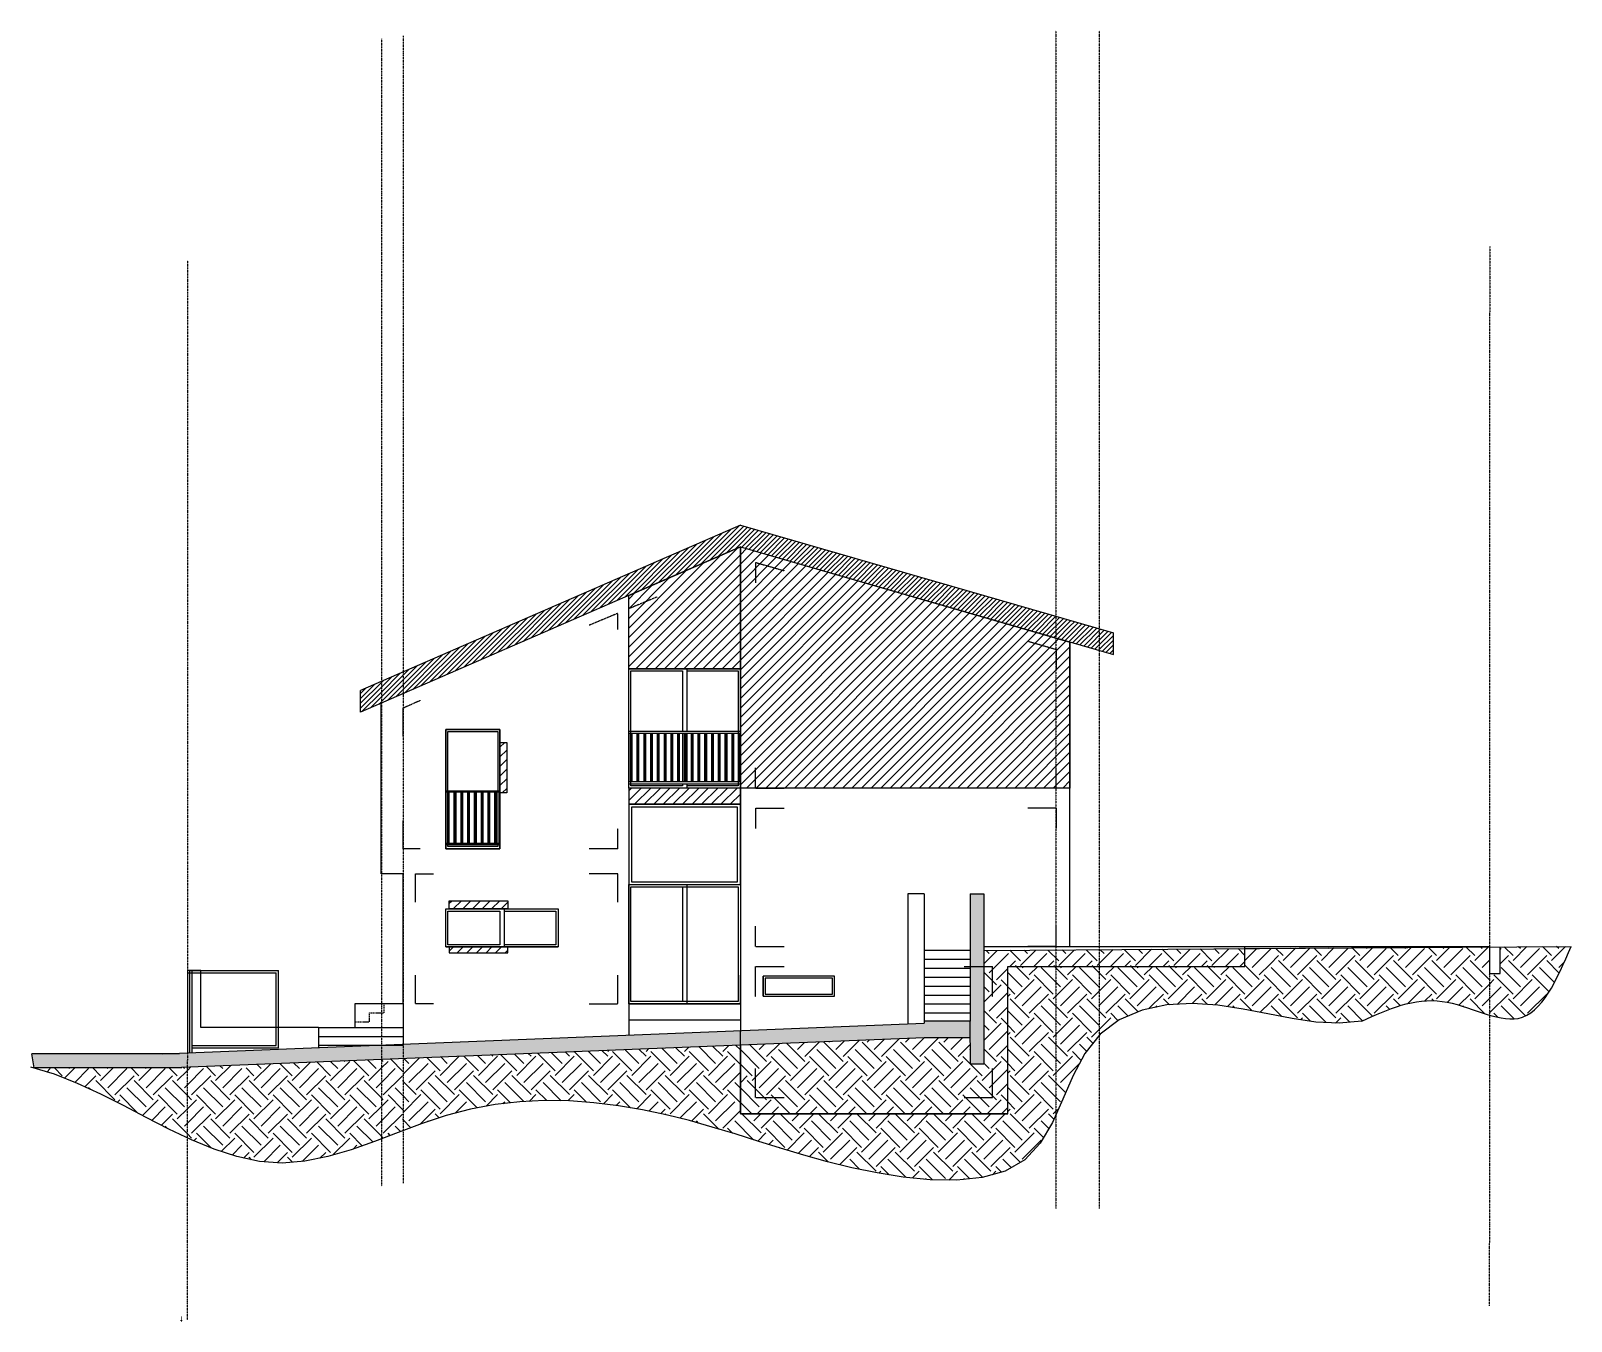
# Model space of a CAD drawing. Header units: inches. Extents: x -287 to 2555, y -2 to 2378.
import ezdxf

# ---------------------------------------------------------------- set-up
doc = ezdxf.new("R2010")
doc.units = ezdxf.units.IN
doc.header["$MEASUREMENT"] = 0
for name, pattern in [('BORDER2', [0.875, 0.25, -0.125, 0.25, -0.125, 0, -0.125]), ('DASHED2', [0.375, 0.25, -0.125]), ('HIDDEN2', [0.1875, 0.125, -0.0625])]:
    doc.linetypes.add(name, pattern=pattern)
for name, color, linetype in [('A-Anno-Dim 100', 9, 'Continuous'), ('A-Anno-Dim 25', 9, 'Continuous'), ('A-Anno-Dim 50', 9, 'Continuous'), ('A-Anno-Symbol 100', 2, 'Continuous'), ('A-Anno-Symbol 25', 2, 'Continuous'), ('A-Anno-Symbol 50', 2, 'Continuous'), ('A-Anno-Text 100', 2, 'Continuous'), ('A-Anno-Text 25', 2, 'Continuous'), ('A-Anno-Text 50', 2, 'Continuous'), ('A-Building Line', 240, 'BORDER2'), ('A-CENTER', 12, 'BORDER2'), ('A-Concrete', 4, 'Continuous'), ('A-Dashed', 9, 'DASHED2'), ('A-Demo', 2, 'Continuous'), ('A-Demolition-hatch', 50, 'Continuous'), ('A-Door', 9, 'Continuous'), ('A-Elec', 2, 'Continuous'), ('A-Elec Dashed', 12, 'Continuous'), ('A-Flor-Strs', 8, 'Continuous'), ('A-Furn', 12, 'Continuous'), ('A-Ground', 4, 'Continuous'), ('A-Hatch Conc.', 141, 'Continuous'), ('A-Hatch Elevation', 30, 'Continuous'), ('A-Hatch Shadow', 253, 'Continuous'), ('A-Hatch Wall', 240, 'Continuous'), ('A-Hatch Window', 96, 'Continuous'), ('A-HATCH-01', 30, 'Continuous'), ('A-HATCH-02', 140, 'Continuous'), ('A-HATCH-03', 72, 'Continuous'), ('A-HATCH-04', 201, 'Continuous'), ('A-HATCH-05', 40, 'Continuous'), ('A-HATCH-06', 61, 'Continuous'), ('A-hatch-floor', 253, 'Continuous'), ('A-Kkt', 2, 'DASHED2'), ('A-Light Fixture', 2, 'Continuous'), ('A-Ovhd', 9, 'HIDDEN2'), ('A-pfix', 12, 'Continuous'), ('A-Pool', 131, 'Continuous'), ('A-Property Line', 162, 'BORDER2'), ('A-View 1', 3, 'Continuous'), ('A-View 2', 2, 'Continuous'), ('A-view 3', 9, 'Continuous'), ('A-View 4', 8, 'Continuous'), ('A-View 5', 12, 'Continuous'), ('A-Wall', 3, 'Continuous'), ('A-Wall Hatch', 252, 'Continuous'), ('A-Wall_Head', 8, 'DASHED2'), ('A-Window', 12, 'Continuous'), ('A-Window sill', 9, 'Continuous')]:
    doc.layers.add(name, color=color, linetype=linetype)
doc.layers.add('A-Area', color=11, linetype='Continuous', plot=False)
doc.layers.add('A-unplot', color=3, linetype='Continuous', plot=False)
pattern_1 = [(90, (-202.11, -9.42), (-12.5, 8e-16), []), (90, (-203.672, -9.42), (-12.5, 8e-16), []), (90, (-205.235, -9.42), (-12.5, 8e-16), [])]
pattern_2 = [(45, (-202.11, -9.42), (6e-15, 70.7107), [50, -50]), (45, (-215.37, 3.84), (6e-15, 70.7107), [50, -50]), (45, (-228.626, 17.096), (6e-15, 70.7107), [50, -50]), (135, (-228.626, 25.935), (-70.7107, 1e-14), [50, -50]), (135, (-215.37, 39.193), (-70.7107, 1e-14), [50, -50]), (135, (-202.11, 52.45), (-70.7107, 1e-14), [50, -50])]
pattern_3 = [(45, (-278.4256, 492.876), (-4.419417, 4.419417), [])]

# ---------------------------------------------------------------- blocks, each defined once
blk = doc.blocks.new('layers')
at = {"layer": 'A-HATCH-01'}
blk.add_hatch(color=256, dxfattribs=at).paths.add_polyline_path([(-17, -137), (-17, -129), (-8, -129), (-8, -137)])
at = {"layer": 'A-HATCH-02'}
blk.add_hatch(color=256, dxfattribs=at).paths.add_polyline_path([(-6, -126), (-6, -118), (3, -118), (3, -126)])
at = {"layer": 'A-HATCH-03'}
blk.add_hatch(color=256, dxfattribs=at).paths.add_polyline_path([(-17, -126), (-17, -118), (-8, -118), (-8, -126)])
at = {"layer": 'A-HATCH-04'}
blk.add_hatch(color=256, dxfattribs=at).paths.add_polyline_path([(-6, -104), (-6, -96), (3, -96), (3, -104)])
at = {"layer": 'A-HATCH-05'}
blk.add_hatch(color=256, dxfattribs=at).paths.add_polyline_path([(-17, -115), (-17, -107), (-8, -107), (-8, -115)])
at = {"layer": 'A-HATCH-06'}
blk.add_hatch(color=256, dxfattribs=at).paths.add_polyline_path([(-17, -104), (-17, -96), (-8, -96), (-8, -104)])
at = {"layer": 'A-hatch-floor'}
blk.add_hatch(color=256, dxfattribs=at).paths.add_polyline_path([(-6, -115), (-6, -107), (3, -107), (3, -115)])
at = {"layer": 'A-Pool'}
blk.add_hatch(color=256, dxfattribs=at).paths.add_polyline_path([(-6, -137), (-6, -129), (3, -129), (3, -137)])
blk.add_lwpolyline([(-19, 56), (5, 56)])
for points in [[(-17, -104), (-17, -96), (-8, -96), (-8, -104)], [(-17, -115), (-17, -107), (-8, -107), (-8, -115)], [(-17, -126), (-17, -118), (-8, -118), (-8, -126)], [(-17, -137), (-17, -129), (-8, -129), (-8, -137)], [(-6, -104), (-6, -96), (3, -96), (3, -104)], [(-6, -115), (-6, -107), (3, -107), (3, -115)], [(-6, -126), (-6, -118), (3, -118), (3, -126)], [(-6, -137), (-6, -129), (3, -129), (3, -137)]]:
    blk.add_lwpolyline(points, close=True)
at = {"layer": 'A-Anno-Dim 100'}
blk.add_lwpolyline([(-19, 38), (5, 38)], dxfattribs=at)
at = {"layer": 'A-Anno-Dim 25'}
blk.add_line((-19, 59), (5, 59), dxfattribs=at)
at = {"layer": 'A-Anno-Dim 50'}
blk.add_lwpolyline([(-19, 35), (5, 35)], dxfattribs=at)
at = {"layer": 'A-Anno-Symbol 100'}
blk.add_lwpolyline([(-19, -10), (5, -10)], dxfattribs=at)
at = {"layer": 'A-Anno-Symbol 25'}
blk.add_lwpolyline([(-19, -13), (5, -13)], dxfattribs=at)
at = {"layer": 'A-Anno-Symbol 50'}
blk.add_lwpolyline([(-19, -16), (5, -16)], dxfattribs=at)
at = {"layer": 'A-Anno-Text 100'}
blk.add_lwpolyline([(-19, -19), (5, -19)], dxfattribs=at)
at = {"layer": 'A-Anno-Text 25'}
blk.add_line((-19, 62), (5, 62), dxfattribs=at)
at = {"layer": 'A-Anno-Text 50'}
blk.add_line((-19, 65), (5, 65), dxfattribs=at)
at = {"layer": 'A-Area'}
blk.add_line((-19, 68), (5, 68), dxfattribs=at)
at = {"layer": 'A-Building Line'}
blk.add_lwpolyline([(-19, 53), (5, 53)], dxfattribs=at)
at = {"layer": 'A-CENTER', "ltscale": 0.5}
blk.add_line((-19, -61), (5, -61), dxfattribs=at)
at = {"layer": 'A-Concrete'}
blk.add_lwpolyline([(-19, 50), (5, 50)], dxfattribs=at)
at = {"layer": 'A-Dashed'}
blk.add_lwpolyline([(-19, 47), (5, 47)], dxfattribs=at)
at = {"layer": 'A-Demo'}
blk.add_lwpolyline([(-19, 44), (5, 44)], dxfattribs=at)
at = {"layer": 'A-Demolition-hatch'}
blk.add_lwpolyline([(-19, 41), (5, 41)], dxfattribs=at)
at = {"layer": 'A-Door'}
blk.add_lwpolyline([(-19, 32), (5, 32)], dxfattribs=at)
at = {"layer": 'A-Elec'}
blk.add_lwpolyline([(-19, 29), (5, 29)], dxfattribs=at)
at = {"layer": 'A-Elec Dashed'}
blk.add_lwpolyline([(-19, 26), (5, 26)], dxfattribs=at)
at = {"layer": 'A-Flor-Strs'}
blk.add_line((-19, 71), (5, 71), dxfattribs=at)
at = {"layer": 'A-Furn'}
blk.add_lwpolyline([(-19, 23), (5, 23)], dxfattribs=at)
at = {"layer": 'A-Ground'}
blk.add_line((-19, -55), (5, -55), dxfattribs=at)
at = {"layer": 'A-Hatch Conc.'}
blk.add_lwpolyline([(-19, 20), (5, 20)], dxfattribs=at)
at = {"layer": 'A-Hatch Elevation'}
blk.add_lwpolyline([(-19, 17), (5, 17)], dxfattribs=at)
at = {"layer": 'A-Hatch Shadow'}
blk.add_lwpolyline([(-19, 14), (5, 14)], dxfattribs=at)
at = {"layer": 'A-Hatch Wall'}
blk.add_lwpolyline([(-19, 11), (5, 11)], dxfattribs=at)
at = {"layer": 'A-Hatch Window'}
blk.add_lwpolyline([(-19, 8), (5, 8)], dxfattribs=at)
at = {"layer": 'A-HATCH-01'}
blk.add_line((5, -89), (-19, -89), dxfattribs=at)
at = {"layer": 'A-HATCH-02'}
blk.add_line((5, -86), (-19, -86), dxfattribs=at)
at = {"layer": 'A-HATCH-03'}
blk.add_line((5, -83), (-19, -83), dxfattribs=at)
at = {"layer": 'A-HATCH-04'}
blk.add_line((5, -74), (-19, -74), dxfattribs=at)
at = {"layer": 'A-HATCH-05'}
blk.add_line((5, -77), (-19, -77), dxfattribs=at)
at = {"layer": 'A-HATCH-06'}
blk.add_line((5, -71), (-19, -71), dxfattribs=at)
at = {"layer": 'A-hatch-floor'}
blk.add_line((5, -80), (-19, -80), dxfattribs=at)
at = {"layer": 'A-Kkt'}
blk.add_lwpolyline([(-19, 5), (5, 5)], dxfattribs=at)
at = {"layer": 'A-Light Fixture'}
blk.add_lwpolyline([(-19, 2), (5, 2)], dxfattribs=at)
at = {"layer": 'A-Ovhd'}
blk.add_lwpolyline([(-19, -1), (5, -1)], dxfattribs=at)
at = {"layer": 'A-pfix'}
blk.add_line((-19, -58), (5, -58), dxfattribs=at)
at = {"layer": 'A-Pool'}
blk.add_line((5, -92), (-19, -92), dxfattribs=at)
blk.add_lwpolyline([(-19, -4), (5, -4)], dxfattribs=at)
at = {"layer": 'A-Property Line'}
blk.add_lwpolyline([(-19, -7), (5, -7)], dxfattribs=at)
at = {"layer": 'A-unplot'}
blk.add_lwpolyline([(-19, -22), (5, -22)], dxfattribs=at)
at = {"layer": 'A-View 1'}
blk.add_lwpolyline([(-19, -25), (5, -25)], dxfattribs=at)
at = {"layer": 'A-View 2'}
blk.add_lwpolyline([(-19, -28), (5, -28)], dxfattribs=at)
at = {"layer": 'A-view 3'}
blk.add_lwpolyline([(-19, -31), (5, -31)], dxfattribs=at)
at = {"layer": 'A-View 4'}
blk.add_lwpolyline([(-19, -34), (5, -34)], dxfattribs=at)
at = {"layer": 'A-View 5'}
blk.add_lwpolyline([(-19, -37), (5, -37)], dxfattribs=at)
at = {"layer": 'A-Wall'}
blk.add_lwpolyline([(-19, -40), (5, -40)], dxfattribs=at)
at = {"layer": 'A-Wall Hatch'}
blk.add_lwpolyline([(-19, -43), (5, -43)], dxfattribs=at)
at = {"layer": 'A-Wall_Head'}
blk.add_lwpolyline([(-19, -46), (5, -46)], dxfattribs=at)
at = {"layer": 'A-Window'}
blk.add_lwpolyline([(-19, -49), (5, -49)], dxfattribs=at)
at = {"layer": 'A-Window sill'}
blk.add_lwpolyline([(-19, -52), (5, -52)], dxfattribs=at)

msp = doc.modelspace()

# ---------------------------------------------------------------- hatches: boundary and pattern name
at = {"layer": 'A-Hatch Conc.'}
h = msp.add_hatch(color=256, dxfattribs=at)
h.dxf.hatch_style = 1
h.paths.add_polyline_path([(1471.7, 786.1), (1446.7, 786.1), (1446.8, 652), (1471.8, 652)])
h = msp.add_hatch(color=256, dxfattribs=at)
h.dxf.hatch_style = 1
h.paths.add_polyline_path([(1471.8, 652), (1446.8, 652), (1446.8, 551.1), (1446.9, 471.7), (1471.8, 471.7), (1471.8, 551.7)])
h = msp.add_hatch(color=256, dxfattribs=at)
h.dxf.hatch_style = 1
h.paths.add_polyline_path([(1446.8, 550.7), (1361.8, 550.7), (1361.8, 547.3), (1361.8, 547.3), (1022.5, 533.7), (1022.5, 507.1), (1361.8, 520.7), (1446.8, 520.7)])
h = msp.add_hatch(color=256, dxfattribs=at)
h.dxf.hatch_style = 1
h.paths.add_polyline_path([(1022.5, 507.1), (1022.5, 533.7), (400.3, 508.8), (400.3, 482.2)])
h = msp.add_hatch(color=256, dxfattribs=at)
h.dxf.hatch_style = 1
h.paths.add_polyline_path([(360.3, 480.6), (360.3, 506.3), (337.4, 506.3), (2.2, 492.9), (2.2, 466.3)])
h = msp.add_hatch(color=256, dxfattribs=at)
h.dxf.hatch_style = 1
h.paths.add_polyline_path([(400.3, 506.3), (360.3, 506.3), (360.3, 480.6), (400.3, 482.2)])
at = {"layer": 'A-Hatch Wall', "ltscale": 10}
h = msp.add_hatch(dxfattribs=at)
h.set_pattern_fill('ANSI31', color=256, scale=100)
h.paths.add_polyline_path([(816.5, 1336.4), (1022.5, 1426), (1022.5, 1201), (816.5, 1201)])
h = msp.add_hatch(dxfattribs=at)
h.set_pattern_fill('ANSI31', color=256, scale=100)
h.paths.add_polyline_path([(1630.5, 981), (1022.5, 981), (1022.5, 1426), (1630.5, 1250.3)])
h = msp.add_hatch(dxfattribs=at)
h.set_pattern_fill('ANSI31', color=256, scale=100)
h.paths.add_polyline_path([(578.9, 1065), (591.5, 1065), (591.5, 972), (578.9, 972)])
h = msp.add_hatch(dxfattribs=at)
h.set_pattern_fill('ANSI31', color=256, scale=100)
h.paths.add_polyline_path([(816.5, 981), (816.5, 951), (1022.5, 951), (1022.5, 981)])
h = msp.add_hatch(dxfattribs=at)
h.set_pattern_fill('ANSI31', color=256, scale=100)
h.paths.add_polyline_path([(485.5, 773), (593.5, 773), (593.5, 758), (485.5, 758)])
h = msp.add_hatch(dxfattribs=at)
h.set_pattern_fill('ANSI31', color=256, scale=100)
h.paths.add_polyline_path([(485.5, 677), (593.5, 677), (593.5, 688), (485.5, 688)])
at = {"layer": 'A-HATCH-03'}
h = msp.add_hatch(dxfattribs=at)
h.set_pattern_fill('ANSI31', color=256, scale=50)
h.set_pattern_definition(pattern_3)
h.paths.add_polyline_path([(1022.5, 1426), (1026.5, 1424.9), (1077.9, 1450.1), (1022.5, 1466), (400.3, 1195.2), (400.3, 1155.2)])
h = msp.add_hatch(dxfattribs=at)
h.set_pattern_fill('ANSI31', color=256, scale=50)
h.set_pattern_definition(pattern_3)
h.paths.add_polyline_path([(1305.6, 1384.2), (1077.9, 1450.1), (1026.5, 1424.9), (1305.6, 1344.2)])
h = msp.add_hatch(dxfattribs=at)
h.set_pattern_fill('ANSI31', color=256, scale=50)
h.set_pattern_definition(pattern_3)
h.paths.add_polyline_path([(1305.6, 1384.2), (1305.6, 1344.2), (1630.5, 1250.3), (1630.5, 1290.3)])
h = msp.add_hatch(dxfattribs=at)
h.set_pattern_fill('ANSI31', color=256, scale=50)
h.set_pattern_definition(pattern_3)
h.paths.add_polyline_path([(1711, 1267), (1630.5, 1290.3), (1630.5, 1250.3), (1711, 1227)])
h = msp.add_hatch(dxfattribs=at)
h.set_pattern_fill('ANSI31', color=256, scale=50)
h.set_pattern_definition(pattern_3)
h.paths.add_polyline_path([(400.3, 1195.2), (360.3, 1177.8), (360.3, 1137.8), (400.3, 1155.2)])
h = msp.add_hatch(dxfattribs=at)
h.set_pattern_fill('ANSI31', color=256, scale=50)
h.set_pattern_definition(pattern_3)
h.paths.add_polyline_path([(359.5, 1177.4), (321.9, 1161), (321.9, 1121), (359.5, 1137.4)])
at = {"layer": 'A-hatch-floor', "ltscale": 10}
h = msp.add_hatch(dxfattribs=at)
h.set_pattern_fill('EARTH', color=256, scale=200, angle=45)
h.paths.add_polyline_path([(1999.9, 685.1), (1953.5, 684.8), (1953.5, 652), (1516, 652), (1516, 380), (1022.5, 380), (1022.5, 507.1), (400.3, 482.2), (400.3, 349.2), (435.2, 362.2), (479.6, 377), (524.6, 388.9), (570, 397.2), (615.6, 402.3), (661.3, 404.4), (707, 403.8), (752.4, 400.6), (797.5, 395.1), (841.9, 387.6), (885.6, 378.4), (928.5, 367.6), (970.8, 355.7), (1012.7, 342.9), (1054.6, 329.8), (1096.8, 316.7), (1139.6, 303.8), (1183.4, 291.7), (1228.4, 280.7), (1274.9, 271.2), (1323.2, 263.5), (1372.9, 258.5), (1422.1, 257.6), (1468.9, 262.4), (1511.3, 274.5), (1547.5, 295.3), (1575.9, 325.9), (1598.2, 364.2), (1617.4, 406.9), (1636.5, 450.5), (1658.4, 491.6), (1686.1, 526.8), (1721.7, 553.3), (1763.7, 571), (1809.7, 580.9), (1856.9, 583.6), (1903.8, 580.4), (1950.1, 573.4), (1995.7, 564.6), (1999.9, 563.8)])
at = {"layer": 'A-hatch-floor'}
h = msp.add_hatch(dxfattribs=at)
h.set_pattern_fill('EARTH', color=256, scale=200, angle=45)
h.set_pattern_definition(pattern_2)
h.paths.add_polyline_path([(1516, 652), (1953.5, 652), (1953.5, 684.8), (1471.8, 681.3), (1471.8, 551.7), (1471.8, 471.7), (1446.9, 471.7), (1446.8, 520.7), (1361.8, 520.7), (1022.5, 507.1), (1022.5, 380), (1516, 380)])
at = {"layer": 'A-hatch-floor', "ltscale": 10}
h = msp.add_hatch(dxfattribs=at)
h.set_pattern_fill('EARTH', color=256, scale=200, angle=45)
edge = h.paths.add_edge_path()
edge.add_line((2404.6, 688), (1999.9, 685.1))
edge.add_line((1999.9, 685.1), (1999.9, 563.8))
edge.add_line((1999.9, 563.8), (2040.6, 555.9))
edge.add_line((2040.6, 555.9), (2084.5, 549.4))
edge.add_line((2084.5, 549.4), (2127.5, 547.2))
edge.add_line((2127.5, 547.2), (2169.4, 551.2))
edge.add_spline(control_points=[(2169.4, 551.2), (2217.5, 572.9), (2292.4, 606.8), (2376.7, 570.5), (2404.6, 562.2)], knot_values=[0, 0, 0, 0, 152.519025, 237.545027, 237.545027, 237.545027, 237.545027], degree=3, periodic=0)
edge.add_line((2404.6, 562.2), (2404.6, 688))
h = msp.add_hatch(dxfattribs=at)
h.set_pattern_fill('EARTH', color=256, scale=200, angle=45)
edge = h.paths.add_edge_path()
edge.add_spline(control_points=[(2404.6, 562.2), (2423.7, 556.6), (2492.6, 543.3), (2528.8, 627.1), (2555.5, 689)], knot_values=[237.545027, 237.545027, 237.545027, 237.545027, 295.808571, 460.905602, 460.905602, 460.905602, 460.905602], degree=3, periodic=0)
edge.add_line((2555.5, 689), (2424.6, 688.1))
edge.add_line((2424.6, 688.1), (2424.6, 639))
edge.add_line((2424.6, 639), (2404.6, 639))
edge.add_line((2404.6, 639), (2404.6, 562.2))
at = {"layer": 'A-hatch-floor'}
h = msp.add_hatch(dxfattribs=at)
h.set_pattern_fill('EARTH', color=256, scale=200, angle=45)
h.set_pattern_definition(pattern_2)
h.paths.add_polyline_path([(2.2, 466.3), (-39.2, 464.6), (-281.3, 464.6), (-243.2, 453), (-200.2, 436.1), (-157.7, 416.4), (-115.4, 395.2), (-73.5, 373.3), (-31.7, 351.9), (2.2, 335.8)])
h = msp.add_hatch(dxfattribs=at)
h.set_pattern_fill('EARTH', color=256, scale=200, angle=45)
h.set_pattern_definition(pattern_2)
h.paths.add_polyline_path([(360.3, 480.6), (118.8, 470.9), (118.9, 464.6), (87.5, 464.6), (87.5, 469.7), (2.2, 466.3), (2.2, 335.8), (10, 332.1), (51.6, 314.8), (93.3, 301.2), (135.1, 292.3), (177, 289.2), (219.2, 292.5), (261.7, 301.2), (304.5, 313.9), (347.6, 329.3), (360.3, 334.1)])
h = msp.add_hatch(dxfattribs=at)
h.set_pattern_fill('EARTH', color=256, scale=200, angle=45)
h.set_pattern_definition(pattern_2)
h.paths.add_polyline_path([(400.3, 482.2), (360.3, 480.6), (360.3, 334.1), (391.2, 345.8), (400.3, 349.2)])
at = {"layer": 'A-view 3'}
h = msp.add_hatch(dxfattribs=at)
h.set_pattern_fill('PLAST', color=256, scale=50, angle=90)
h.set_pattern_definition(pattern_1)
h.paths.add_polyline_path([(820.5, 1082), (816.5, 1082), (816.5, 993), (820.5, 993)])
h = msp.add_hatch(dxfattribs=at)
h.set_pattern_fill('PLAST', color=256, scale=50, angle=90)
h.set_pattern_definition(pattern_1)
h.paths.add_polyline_path([(1018.5, 1082), (820.5, 1082), (820.5, 993), (1018.5, 993)])
h = msp.add_hatch(dxfattribs=at)
h.set_pattern_fill('PLAST', color=256, scale=50, angle=90)
h.set_pattern_definition(pattern_1)
h.paths.add_polyline_path([(1022.5, 1082), (1018.5, 1082), (1018.5, 993), (1022.5, 993)])
h = msp.add_hatch(dxfattribs=at)
h.set_pattern_fill('PLAST', color=256, scale=50, angle=90)
h.set_pattern_definition(pattern_1)
h.paths.add_polyline_path([(502.3, 973.7), (482.9, 973.7), (482.9, 879), (483.9, 879)])
h = msp.add_hatch(dxfattribs=at)
h.set_pattern_fill('PLAST', color=256, scale=50, angle=90)
h.set_pattern_definition(pattern_1)
h.paths.add_polyline_path([(553.4, 963.4), (550.9, 973.7), (502.3, 973.7), (483.9, 879), (487.1, 879)])
h = msp.add_hatch(dxfattribs=at)
h.set_pattern_fill('PLAST', color=256, scale=50, angle=90)
h.set_pattern_definition(pattern_1)
h.paths.add_polyline_path([(561.5, 973.7), (550.9, 973.7), (553.4, 963.4)])
h = msp.add_hatch(dxfattribs=at)
h.set_pattern_fill('PLAST', color=256, scale=50, angle=90)
h.set_pattern_definition(pattern_1)
h.paths.add_polyline_path([(574.9, 973.7), (561.5, 973.7), (553.4, 963.4), (573.8, 879), (574.9, 879)])
h = msp.add_hatch(dxfattribs=at)
h.set_pattern_fill('PLAST', color=256, scale=50, angle=90)
h.set_pattern_definition(pattern_1)
h.paths.add_polyline_path([(553.4, 963.4), (487.1, 879), (573.8, 879)])
h = msp.add_hatch(color=256, dxfattribs=at)
h.dxf.hatch_style = 1
h.paths.add_polyline_path([(360.3, 506.3), (337.4, 506.3), (118.8, 497.5), (118.8, 470.9), (360.3, 480.6)])
at = {"layer": 'A-Wall Hatch'}
h = msp.add_hatch(color=256, dxfattribs=at)
h.dxf.hatch_style = 1
h.paths.add_polyline_path([(2.2, 492.9), (-43.2, 491), (-284.5, 491), (-280.4, 464.6), (-39.2, 464.6), (2.2, 466.3)])

# ---------------------------------------------------------------- linework, layer by layer
at = {"layer": 'A-Area'}
for p, q in [((1953.5, 684.8, 148549.5), (2555.5, 689, 148549.5)), ((1763.7, 571, 148549.5), (1721.7, 553.3, 148549.5)), ((1809.7, 580.9, 148549.5), (1763.7, 571, 148549.5)), ((1856.9, 583.6, 148549.5), (1809.7, 580.9, 148549.5)), ((1903.8, 580.4, 148549.5), (1856.9, 583.6, 148549.5)), ((1950.1, 573.4, 148549.5), (1903.8, 580.4, 148549.5)), ((1995.7, 564.6, 148549.5), (1950.1, 573.4, 148549.5)), ((1721.7, 553.3, 148549.5), (1686.1, 526.8, 148549.5)), ((2040.6, 555.9, 148549.5), (1995.7, 564.6, 148549.5)), ((2084.5, 549.4, 148549.5), (2040.6, 555.9, 148549.5)), ((2127.5, 547.2, 148549.5), (2084.5, 549.4, 148549.5)), ((2169.4, 551.2, 148549.5), (2127.5, 547.2, 148549.5)), ((1686.1, 526.8, 148549.5), (1658.4, 491.6, 148549.5)), ((1658.4, 491.6, 148549.5), (1636.5, 450.5, 148549.5)), ((-243.2, 453, 148549.5), (-286.6, 466.2, 148549.5)), ((-200.2, 436.1, 148549.5), (-243.2, 453, 148549.5)), ((-157.7, 416.4, 148549.5), (-200.2, 436.1, 148549.5)), ((1636.5, 450.5, 148549.5), (1617.4, 406.9, 148549.5)), ((-115.4, 395.2, 148549.5), (-157.7, 416.4, 148549.5)), ((615.6, 402.3, 148549.5), (570, 397.2, 148549.5)), ((661.3, 404.4, 148549.5), (615.6, 402.3, 148549.5)), ((707, 403.8, 148549.5), (661.3, 404.4, 148549.5)), ((752.4, 400.6, 148549.5), (707, 403.8, 148549.5)), ((797.5, 395.1, 148549.5), (752.4, 400.6, 148549.5)), ((1617.4, 406.9, 148549.5), (1598.2, 364.2, 148549.5)), ((-73.5, 373.3, 148549.5), (-115.4, 395.2, 148549.5)), ((-31.7, 351.9, 148549.5), (-73.5, 373.3, 148549.5)), ((479.6, 377, 148549.5), (435.2, 362.2, 148549.5)), ((524.6, 388.9, 148549.5), (479.6, 377, 148549.5)), ((570, 397.2, 148549.5), (524.6, 388.9, 148549.5)), ((841.9, 387.6, 148549.5), (797.5, 395.1, 148549.5)), ((885.6, 378.4, 148549.5), (841.9, 387.6, 148549.5)), ((928.5, 367.6, 148549.5), (885.6, 378.4, 148549.5)), ((10, 332.1, 148549.5), (-31.7, 351.9, 148549.5)), ((391.2, 345.8, 148549.5), (347.6, 329.3, 148549.5)), ((435.2, 362.2, 148549.5), (391.2, 345.8, 148549.5)), ((970.8, 355.7, 148549.5), (928.5, 367.6, 148549.5)), ((1012.7, 342.9, 148549.5), (970.8, 355.7, 148549.5)), ((1054.6, 329.8, 148549.5), (1012.7, 342.9, 148549.5)), ((1598.2, 364.2, 148549.5), (1575.9, 325.9, 148549.5)), ((51.6, 314.8, 148549.5), (10, 332.1, 148549.5)), ((93.3, 301.2, 148549.5), (51.6, 314.8, 148549.5)), ((304.5, 313.9, 148549.5), (261.7, 301.2, 148549.5)), ((347.6, 329.3, 148549.5), (304.5, 313.9, 148549.5)), ((1096.8, 316.7, 148549.5), (1054.6, 329.8, 148549.5)), ((1139.6, 303.8, 148549.5), (1096.8, 316.7, 148549.5)), ((1575.9, 325.9, 148549.5), (1547.5, 295.3, 148549.5)), ((135.1, 292.3, 148549.5), (93.3, 301.2, 148549.5)), ((177, 289.2, 148549.5), (135.1, 292.3, 148549.5)), ((219.2, 292.5, 148549.5), (177, 289.2, 148549.5)), ((261.7, 301.2, 148549.5), (219.2, 292.5, 148549.5)), ((1183.4, 291.7, 148549.5), (1139.6, 303.8, 148549.5)), ((1228.4, 280.7, 148549.5), (1183.4, 291.7, 148549.5)), ((1547.5, 295.3, 148549.5), (1511.3, 274.5, 148549.5)), ((1274.9, 271.2, 148549.5), (1228.4, 280.7, 148549.5)), ((1323.2, 263.5, 148549.5), (1274.9, 271.2, 148549.5)), ((1372.9, 258.5, 148549.5), (1323.2, 263.5, 148549.5)), ((1422.1, 257.6, 148549.5), (1372.9, 258.5, 148549.5)), ((1468.9, 262.4, 148549.5), (1422.1, 257.6, 148549.5)), ((1511.3, 274.5, 148549.5), (1468.9, 262.4, 148549.5))]:
    msp.add_line(p, q, dxfattribs=at)
at = {"layer": 'A-Area', "elevation": 148549.5}
for points in [[(1022.5, 507.1), (1022.5, 380), (1516, 380), (1516, 652), (1953.5, 652), (1953.5, 652), (1953.5, 689)], [(2404.6, 688), (2404.6, 639), (2424.6, 639), (2424.6, 688.1)]]:
    msp.add_lwpolyline(points, dxfattribs=at)
at = {"layer": 'A-Area'}
msp.add_spline([(2169.4, 551.2, 148549.5), (2317.6, 587.5, 148549.5), (2457.4, 556.2, 148549.5), (2555.5, 689, 148549.5)], degree=3, dxfattribs=at)
at = {"layer": 'A-Building Line'}
for points in [[(360.3, 2362.6), (360.3, 246.6)], [(400.3, 2368.3), (400.3, 252.4)], [(1604.7, 2377.6), (1604.7, 205.2)], [(1684.7, 2377.6), (1684.7, 205.2)]]:
    msp.add_lwpolyline(points, dxfattribs=at)
at = {"layer": 'A-Concrete', "elevation": 148549.5}
msp.add_lwpolyline([(-280.4, 464.6), (-284.5, 491)], dxfattribs=at)
at = {"layer": 'A-Dashed', "ltscale": 8}
for p, q in [((365.3, 566.5, 148549.5), (365.3, 583, 148549.5)), ((311.3, 550, 148549.5), (338.3, 550, 148549.5)), ((338.3, 550, 148549.5), (338.3, 566.5, 148549.5)), ((338.3, 566.5, 148549.5), (365.3, 566.5, 148549.5))]:
    msp.add_line(p, q, dxfattribs=at)
at = {"layer": 'A-Dashed'}
msp.add_line((1050.5, 410, 148549.5), (1050.5, 464, 148549.5), dxfattribs=at)
at = {"layer": 'A-Dashed', "elevation": 148549.5, "flags": 128}
for points in [[(1050.5, 1397.1), (1103.2, 1381.9)], [(1050.5, 1397.1), (1050.5, 1359.6)], [(869.2, 1333.5), (816.5, 1311.6)], [(796.2, 1303.1), (743.4, 1281.1)], [(796.2, 1273.1), (796.2, 1303.1)], [(1552.8, 1252), (1605.5, 1236.7)], [(1605.5, 1236.7), (1605.5, 1199.2)], [(431.7, 1142.2), (400.3, 1128.3)], [(400.3, 1075.4), (400.3, 1128.3)], [(1050.5, 981), (1050.5, 1018.5)], [(1605.5, 981), (1605.5, 1018.5)], [(1050.5, 981), (1103.2, 981)], [(1050.5, 981), (1103.2, 981)], [(1605.5, 981), (1552.8, 981)], [(1050.5, 944), (1050.5, 906.5)], [(1050.5, 944), (1103.2, 944)], [(1605.5, 944), (1552.8, 944)], [(1605.5, 944), (1605.5, 906.5)], [(400.3, 869), (400.3, 921.9)], [(796.2, 869), (796.2, 906.5)], [(431.7, 869), (400.3, 869)], [(796.2, 869), (743.4, 869)], [(423, 823), (456.2, 823)], [(423, 770.2), (423, 823)], [(796.2, 823), (743.4, 823)], [(796.2, 770.2), (796.2, 823)], [(1050.5, 689), (1050.5, 726.5)], [(1605.5, 689), (1605.5, 726.5)], [(1050.5, 689), (1103.2, 689)], [(1605.5, 689), (1552.8, 689)], [(423, 583), (423, 635.9)], [(796.2, 583), (796.2, 635.9)], [(1050.5, 652), (1103.2, 652)], [(1050.5, 595.9), (1050.5, 652)], [(1435.3, 652), (1488, 652)], [(1488, 595.9), (1488, 652)], [(1516, 380), (1516, 652)], [(1516, 652), (1953.5, 652)], [(456.2, 583), (423, 583)], [(743.4, 583), (796.2, 583)], [(1516, 380), (1050.5, 380), (1022.5, 380), (1022.5, 533.7)], [(1050.5, 410), (1050.5, 464)], [(1488, 410), (1488, 464)], [(1050.5, 410), (1103.2, 410)], [(1435.3, 410), (1488, 410)]]:
    msp.add_lwpolyline(points, dxfattribs=at)
at = {"layer": 'A-HATCH-01', "elevation": 148549.5}
for points in [[(6.3, 644.3), (170.3, 644.3)], [(6.3, 644.3), (6.3, 491.8)], [(10.3, 644.3), (10.3, 491.9)], [(10.3, 501.9), (170.3, 501.9), (170.3, 644.3)], [(10.3, 640.3), (166.3, 640.3)], [(10.3, 505.9), (166.3, 505.9), (166.3, 640.3)]]:
    msp.add_lwpolyline(points, dxfattribs=at)
at = {"layer": 'A-Property Line'}
msp.add_lwpolyline([(2405.1, 1980), (2404.4, 26.1)], dxfattribs=at)
at = {"layer": 'A-Property Line', "elevation": -1500.5}
msp.add_lwpolyline([(2.7, 1954), (2, 0.1)], dxfattribs=at)
at = {"layer": 'A-view 3'}
for p, q in [((27.3, 644.3, 148549.5), (2.3, 644.3, 148549.5)), ((27.3, 639.3, 148549.5), (2.3, 639.3, 148549.5)), ((27.3, 539.3, 148549.5), (27.3, 644.3, 148549.5)), ((243.9, 539.3, 148549.5), (27.3, 539.3, 148549.5))]:
    msp.add_line(p, q, dxfattribs=at)
at = {"layer": 'A-view 3', "elevation": 148549.5, "flags": 128}
for points in [[(1022.5, 1466), (321.9, 1161)], [(1022.5, 1466), (1711, 1267)], [(1022.5, 1426), (321.9, 1121)], [(1022.5, 1426), (1711, 1227)], [(1711, 1227), (1711, 1267)], [(1630.5, 689), (1630.5, 1250.3)], [(321.9, 1121), (321.9, 1161)], [(359.5, 823), (359.5, 1136.7)], [(1022.5, 944), (1022.5, 1091)], [(578.9, 869), (478.9, 869)], [(400.3, 823), (359.5, 823)], [(400.3, 583), (400.3, 823)], [(1471.8, 689), (1630.5, 689), (2199.3, 689)], [(1516, 689), (1630.5, 689), (2404.6, 689)], [(1022.5, 583), (1022.5, 635.9)], [(1064.5, 597), (1064.5, 634)], [(969.8, 583), (1022.5, 583)], [(1022.5, 553), (816.5, 553)]]:
    msp.add_lwpolyline(points, dxfattribs=at)
at = {"layer": 'A-view 3', "elevation": 148549.5}
for points in [[(1022.5, 1426), (1022.5, 533.7)], [(816.5, 981), (816.5, 1336.4)], [(816.5, 1201), (1022.5, 1201)], [(915.5, 985), (820.5, 985), (820.5, 1197), (915.5, 1197)], [(915.5, 1197), (915.5, 1086)], [(923.5, 1201), (923.5, 1086)], [(923.5, 1197), (1018.5, 1197), (1018.5, 985), (923.5, 985)], [(578.9, 1089), (478.9, 1089)], [(482.9, 975.7), (482.9, 1085), (574.9, 1085), (574.9, 975.7)], [(816.5, 1086), (1022.5, 1086)], [(816.5, 1082), (1022.5, 1082)], [(915.5, 1082), (915.5, 993)], [(923.5, 1082), (923.5, 993)], [(478.9, 975.7), (578.9, 975.7)], [(478.9, 973.7), (578.9, 973.7)], [(482.9, 879), (482.9, 973.7)], [(574.9, 973.7), (574.9, 879)], [(816.5, 993), (1022.5, 993)], [(816.5, 989), (1022.5, 989)], [(1022.5, 981), (816.5, 981)], [(816.5, 981), (816.5, 583), (816.5, 525.4)], [(915.5, 989), (915.5, 985)], [(923.5, 989), (923.5, 981)], [(1022.5, 951), (816.5, 951)], [(478.9, 879), (578.9, 879)], [(478.9, 877), (578.9, 877)], [(574.9, 877), (574.9, 873), (482.9, 873), (482.9, 877)], [(816.5, 803), (1022.5, 803)], [(915.5, 587), (820.5, 587), (820.5, 799), (915.5, 799)], [(915.5, 799), (915.5, 587)], [(923.5, 803), (923.5, 587)], [(923.5, 799), (1018.5, 799), (1018.5, 587), (923.5, 587)], [(1331.7, 786.1), (1331.8, 546.1)], [(1361.8, 786.1), (1331.7, 786.1)], [(1361.7, 786.1), (1361.8, 547.3)], [(578.6, 692), (482.9, 692), (482.9, 754), (578.6, 754)], [(578.6, 754), (578.6, 692)], [(586.6, 758), (586.6, 688)], [(586.6, 754), (682.3, 754), (682.3, 692), (586.6, 692)], [(478.9, 688), (686.3, 688)], [(1446.8, 681.1), (1361.8, 681.1)], [(1446.8, 664.6), (1361.8, 664.6)], [(2.3, 644.3), (2.3, 491.6)], [(1446.8, 648.1), (1361.8, 648.1)], [(1446.8, 631.6), (1361.8, 631.6)], [(1446.8, 615.1), (1361.8, 615.1)], [(1446.8, 598.6), (1361.8, 598.6)], [(400.3, 583), (400.3, 506.3), (243.9, 506.3)], [(400.3, 583), (311.3, 583), (311.3, 539.3)], [(816.5, 583), (1022.5, 583)], [(1022.5, 583), (816.5, 583)], [(915.5, 591), (915.5, 587)], [(923.5, 591), (923.5, 583)], [(1446.8, 582.1), (1361.8, 582.1)], [(1446.8, 565.6), (1361.8, 565.6)], [(243.9, 539.3), (243.9, 502.5)], [(243.9, 539.3), (400.3, 539.3)], [(243.9, 522.8), (400.3, 522.8)]]:
    msp.add_lwpolyline(points, dxfattribs=at)
for points in [[(816.5, 1201), (1022.5, 1201), (1022.5, 981), (816.5, 981)], [(578.9, 869), (578.9, 1089), (478.9, 1089), (478.9, 869)], [(478.9, 869), (478.9, 1089), (578.9, 1089), (578.9, 869)], [(816.5, 803), (1022.5, 803), (1022.5, 951), (816.5, 951)], [(821.5, 808), (1017.5, 808), (1017.5, 946), (821.5, 946)], [(816.5, 803), (1022.5, 803), (1022.5, 583), (816.5, 583)], [(816.5, 803), (1022.5, 803), (1022.5, 583), (816.5, 583)], [(820.5, 799), (1018.5, 799), (1018.5, 587), (820.5, 587)], [(686.3, 688), (478.9, 688), (478.9, 758), (686.3, 758)]]:
    msp.add_lwpolyline(points, close=True, dxfattribs=at)
at = {"layer": 'A-view 3', "elevation": 148549.5, "flags": 128}
for points in [[(1196.5, 634), (1064.5, 634), (1064.5, 597), (1196.5, 597)], [(1192.5, 630), (1068.5, 630), (1068.5, 601), (1192.5, 601)]]:
    msp.add_lwpolyline(points, close=True, dxfattribs=at)
at = {"layer": 'A-Wall', "elevation": 148549.5}
for points in [[(816.5, 1336.4), (1022.5, 1426), (1022.5, 1201), (816.5, 1201)], [(578.9, 1065), (591.5, 1065), (591.5, 972), (578.9, 972)], [(816.5, 981), (816.5, 951), (1022.5, 951), (1022.5, 981)], [(485.5, 773), (593.5, 773), (593.5, 758), (485.5, 758)], [(485.5, 677), (593.5, 677), (593.5, 688), (485.5, 688)]]:
    msp.add_lwpolyline(points, close=True, dxfattribs=at)
at = {"layer": 'A-Wall', "ltscale": 10, "elevation": 148549.5}
msp.add_lwpolyline([(1630.5, 981), (1022.5, 981), (1022.5, 1426), (1630.5, 1250.3)], close=True, dxfattribs=at)
at = {"layer": 'A-Wall', "elevation": 148549.5}
for points in [[(1446.7, 786.1), (1446.8, 551.1)], [(1446.7, 786.1), (1471.7, 786.1)], [(1471.7, 786.1), (1471.8, 551.7)], [(1471.8, 681.3), (2404.6, 688)], [(337.4, 506.3), (1361.8, 547.3)], [(1446.8, 550.7), (1361.8, 550.7), (1361.8, 547.3)], [(1471.8, 551.7), (1471.8, 471.7), (1446.9, 471.7), (1446.8, 551.1)], [(-39.2, 464.6), (1361.8, 520.7)], [(1361.8, 520.7), (1446.8, 520.7)], [(-12.1, 491), (-284.5, 491)], [(-43.2, 491), (337.4, 506.3)], [(-8, 464.6), (-280.4, 464.6)]]:
    msp.add_lwpolyline(points, dxfattribs=at)

# ---------------------------------------------------------------- block references
at = {"layer": 'A-view 3', "xscale": 0.03937007874015748, "yscale": 0.03937007874015748, "zscale": 0.03937007874015748}
msp.add_blockref('layers', (-8.5, 3), dxfattribs=at)

doc.saveas('drawing.dxf')
